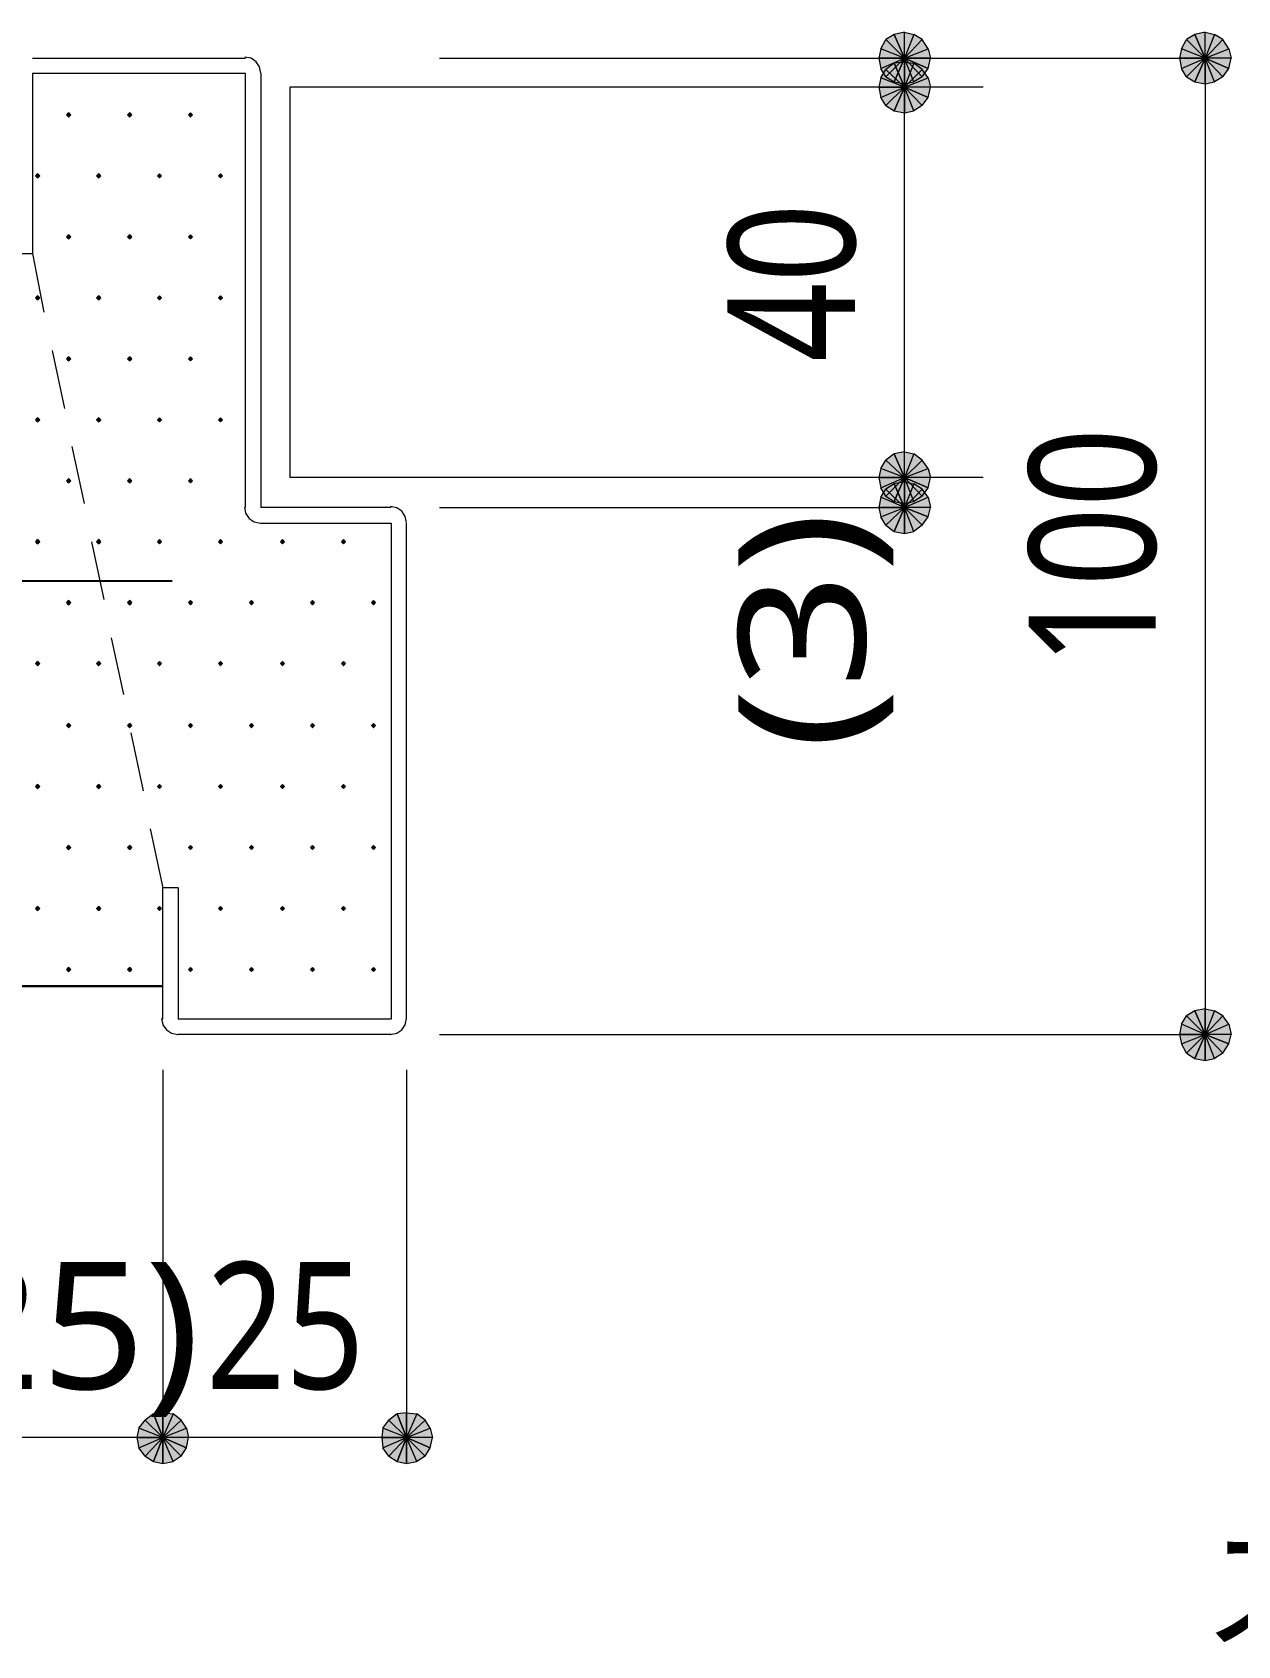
# Model space of a CAD drawing. Header units: millimetres. Extents: x 0 to 420, y 0 to 297.
# Drawn here: x 72.94 to 97.63, y 201.62 to 234.67 of the extents above; entities that cross this region are included whole.
import ezdxf
from ezdxf.enums import TextEntityAlignment as Align

# ---------------------------------------------------------------- set-up
doc = ezdxf.new("R2010")
doc.units = ezdxf.units.MM
doc.styles.add('kst32b', font='NotoSansJP-Variable.ttf')

msp = doc.modelspace()

# ---------------------------------------------------------------- hatches: boundary and pattern name
h = msp.add_hatch(color=7)
h.paths.add_polyline_path([(91.165, 234.527), (90.996, 234.632), (90.805, 234.146), (91.165, 234.527)])
h.paths.add_polyline_path([(90.996, 234.632), (90.805, 234.146), (90.805, 234.675), (90.996, 234.632)])
h.paths.add_polyline_path([(90.805, 234.146), (90.805, 234.675), (90.593, 234.632), (90.805, 234.146)])
h = msp.add_hatch(color=7)
h.paths.add_polyline_path([(97.324, 234.527), (97.155, 234.632), (96.965, 234.146), (97.324, 234.527)])
h.paths.add_polyline_path([(97.155, 234.632), (96.965, 234.146), (96.965, 234.675), (97.155, 234.632)])
h.paths.add_polyline_path([(96.965, 234.146), (96.965, 234.675), (96.753, 234.632), (96.965, 234.146)])
h = msp.add_hatch(color=7)
h.paths.add_polyline_path([(90.593, 234.632), (90.424, 234.527), (90.805, 234.146), (90.593, 234.632)])
h.paths.add_polyline_path([(90.424, 234.527), (90.805, 234.146), (90.318, 234.336), (90.424, 234.527)])
h.paths.add_polyline_path([(90.805, 234.146), (90.318, 234.336), (90.276, 234.146), (90.805, 234.146)])
h = msp.add_hatch(color=7)
h.paths.add_polyline_path([(91.292, 233.934), (91.334, 234.146), (90.805, 234.146), (91.292, 233.934)])
h.paths.add_polyline_path([(91.334, 234.146), (90.805, 234.146), (91.292, 234.336), (91.334, 234.146)])
h.paths.add_polyline_path([(90.805, 234.146), (91.292, 234.336), (91.165, 234.527), (90.805, 234.146)])
h = msp.add_hatch(color=7)
h.paths.add_polyline_path([(96.753, 234.632), (96.584, 234.527), (96.965, 234.146), (96.753, 234.632)])
h.paths.add_polyline_path([(96.584, 234.527), (96.965, 234.146), (96.478, 234.336), (96.584, 234.527)])
h.paths.add_polyline_path([(96.965, 234.146), (96.478, 234.336), (96.435, 234.146), (96.965, 234.146)])
h = msp.add_hatch(color=7)
h.paths.add_polyline_path([(97.451, 233.934), (97.494, 234.146), (96.965, 234.146), (97.451, 233.934)])
h.paths.add_polyline_path([(97.494, 234.146), (96.965, 234.146), (97.451, 234.336), (97.494, 234.146)])
h.paths.add_polyline_path([(96.965, 234.146), (97.451, 234.336), (97.324, 234.527), (96.965, 234.146)])
h = msp.add_hatch(color=7)
h.paths.add_polyline_path([(90.276, 234.146), (90.318, 233.934), (90.805, 234.146), (90.276, 234.146)])
h.paths.add_polyline_path([(90.318, 233.934), (90.805, 234.146), (90.424, 233.765), (90.318, 233.934)])
h.paths.add_polyline_path([(90.805, 234.146), (90.424, 233.765), (90.593, 233.659), (90.805, 234.146)])
h = msp.add_hatch(color=7)
h.paths.add_polyline_path([(90.593, 234.04), (90.424, 233.913), (90.805, 233.553), (90.593, 234.04)])
h.paths.add_polyline_path([(90.424, 233.913), (90.805, 233.553), (90.318, 233.743), (90.424, 233.913)])
h.paths.add_polyline_path([(90.805, 233.553), (90.318, 233.743), (90.276, 233.553), (90.805, 233.553)])
for points in [[(90.593, 233.659), (90.805, 233.616), (90.805, 234.146), (90.593, 233.659)], [(96.753, 233.659), (96.965, 233.616), (96.965, 234.146), (96.753, 233.659)], [(90.593, 233.066), (90.805, 233.024), (90.805, 233.553), (90.593, 233.066)], [(73.681, 233.024), (73.66, 233.003), (73.639, 232.981), (73.66, 232.96), (73.681, 232.939), (73.702, 232.96), (73.724, 232.981), (73.702, 233.003), (73.681, 233.024)], [(74.93, 233.024), (74.909, 233.003), (74.888, 232.981), (74.909, 232.96), (74.93, 232.939), (74.951, 232.96), (74.972, 232.981), (74.951, 233.003), (74.93, 233.024)], [(76.179, 233.024), (76.158, 233.003), (76.137, 232.981), (76.158, 232.96), (76.179, 232.939), (76.2, 232.96), (76.221, 232.981), (76.2, 233.003), (76.179, 233.024)], [(73.046, 231.775), (73.025, 231.754), (73.004, 231.733), (73.025, 231.712), (73.046, 231.69), (73.067, 231.712), (73.088, 231.733), (73.067, 231.754), (73.046, 231.775)], [(74.295, 231.775), (74.274, 231.754), (74.253, 231.733), (74.274, 231.712), (74.295, 231.69), (74.316, 231.712), (74.337, 231.733), (74.316, 231.754), (74.295, 231.775)], [(75.544, 231.775), (75.523, 231.754), (75.502, 231.733), (75.523, 231.712), (75.544, 231.69), (75.565, 231.712), (75.586, 231.733), (75.565, 231.754), (75.544, 231.775)], [(76.793, 231.775), (76.771, 231.754), (76.75, 231.733), (76.771, 231.712), (76.793, 231.69), (76.814, 231.712), (76.835, 231.733), (76.814, 231.754), (76.793, 231.775)], [(73.681, 230.526), (73.66, 230.505), (73.639, 230.484), (73.66, 230.463), (73.681, 230.441), (73.702, 230.463), (73.724, 230.484), (73.702, 230.505), (73.681, 230.526)], [(74.93, 230.526), (74.909, 230.505), (74.888, 230.484), (74.909, 230.463), (74.93, 230.441), (74.951, 230.463), (74.972, 230.484), (74.951, 230.505), (74.93, 230.526)], [(76.179, 230.526), (76.158, 230.505), (76.137, 230.484), (76.158, 230.463), (76.179, 230.441), (76.2, 230.463), (76.221, 230.484), (76.2, 230.505), (76.179, 230.526)], [(73.046, 229.277), (73.025, 229.256), (73.004, 229.235), (73.025, 229.214), (73.046, 229.193), (73.067, 229.214), (73.088, 229.235), (73.067, 229.256), (73.046, 229.277)], [(74.295, 229.277), (74.274, 229.256), (74.253, 229.235), (74.274, 229.214), (74.295, 229.193), (74.316, 229.214), (74.337, 229.235), (74.316, 229.256), (74.295, 229.277)], [(75.544, 229.277), (75.523, 229.256), (75.502, 229.235), (75.523, 229.214), (75.544, 229.193), (75.565, 229.214), (75.586, 229.235), (75.565, 229.256), (75.544, 229.277)], [(76.793, 229.277), (76.771, 229.256), (76.75, 229.235), (76.771, 229.214), (76.793, 229.193), (76.814, 229.214), (76.835, 229.235), (76.814, 229.256), (76.793, 229.277)], [(73.681, 228.029), (73.66, 228.007), (73.639, 227.986), (73.66, 227.965), (73.681, 227.944), (73.702, 227.965), (73.724, 227.986), (73.702, 228.007), (73.681, 228.029)], [(74.93, 228.029), (74.909, 228.007), (74.888, 227.986), (74.909, 227.965), (74.93, 227.944), (74.951, 227.965), (74.972, 227.986), (74.951, 228.007), (74.93, 228.029)], [(76.179, 228.029), (76.158, 228.007), (76.137, 227.986), (76.158, 227.965), (76.179, 227.944), (76.2, 227.965), (76.221, 227.986), (76.2, 228.007), (76.179, 228.029)], [(73.046, 226.78), (73.025, 226.758), (73.004, 226.737), (73.025, 226.716), (73.046, 226.695), (73.067, 226.716), (73.088, 226.737), (73.067, 226.758), (73.046, 226.78)], [(74.295, 226.78), (74.274, 226.758), (74.253, 226.737), (74.274, 226.716), (74.295, 226.695), (74.316, 226.716), (74.337, 226.737), (74.316, 226.758), (74.295, 226.78)], [(75.544, 226.78), (75.523, 226.758), (75.502, 226.737), (75.523, 226.716), (75.544, 226.695), (75.565, 226.716), (75.586, 226.737), (75.565, 226.758), (75.544, 226.78)], [(76.793, 226.78), (76.771, 226.758), (76.75, 226.737), (76.771, 226.716), (76.793, 226.695), (76.814, 226.716), (76.835, 226.737), (76.814, 226.758), (76.793, 226.78)], [(73.681, 225.531), (73.66, 225.51), (73.639, 225.488), (73.66, 225.467), (73.681, 225.446), (73.702, 225.467), (73.724, 225.488), (73.702, 225.51), (73.681, 225.531)], [(74.93, 225.531), (74.909, 225.51), (74.888, 225.488), (74.909, 225.467), (74.93, 225.446), (74.951, 225.467), (74.972, 225.488), (74.951, 225.51), (74.93, 225.531)], [(76.179, 225.531), (76.158, 225.51), (76.137, 225.488), (76.158, 225.467), (76.179, 225.446), (76.2, 225.467), (76.221, 225.488), (76.2, 225.51), (76.179, 225.531)], [(90.593, 225.065), (90.805, 225.023), (90.805, 225.552), (90.593, 225.065)], [(90.593, 224.451), (90.805, 224.409), (90.805, 224.938), (90.593, 224.451)], [(73.046, 224.282), (73.025, 224.261), (73.004, 224.24), (73.025, 224.218), (73.046, 224.197), (73.067, 224.218), (73.088, 224.24), (73.067, 224.261), (73.046, 224.282)], [(74.295, 224.282), (74.274, 224.261), (74.253, 224.24), (74.274, 224.218), (74.295, 224.197), (74.316, 224.218), (74.337, 224.24), (74.316, 224.261), (74.295, 224.282)], [(75.544, 224.282), (75.523, 224.261), (75.502, 224.24), (75.523, 224.218), (75.544, 224.197), (75.565, 224.218), (75.586, 224.24), (75.565, 224.261), (75.544, 224.282)], [(76.793, 224.282), (76.771, 224.261), (76.75, 224.24), (76.771, 224.218), (76.793, 224.197), (76.814, 224.218), (76.835, 224.24), (76.814, 224.261), (76.793, 224.282)], [(78.063, 224.282), (78.042, 224.261), (78.02, 224.24), (78.042, 224.218), (78.063, 224.197), (78.084, 224.218), (78.105, 224.24), (78.084, 224.261), (78.063, 224.282)], [(79.312, 224.282), (79.29, 224.261), (79.269, 224.24), (79.29, 224.218), (79.312, 224.197), (79.333, 224.218), (79.354, 224.24), (79.333, 224.261), (79.312, 224.282)], [(73.681, 223.033), (73.66, 223.012), (73.639, 222.991), (73.66, 222.97), (73.681, 222.948), (73.702, 222.97), (73.724, 222.991), (73.702, 223.012), (73.681, 223.033)], [(74.93, 223.033), (74.909, 223.012), (74.888, 222.991), (74.909, 222.97), (74.93, 222.948), (74.951, 222.97), (74.972, 222.991), (74.951, 223.012), (74.93, 223.033)], [(76.179, 223.033), (76.158, 223.012), (76.137, 222.991), (76.158, 222.97), (76.179, 222.948), (76.2, 222.97), (76.221, 222.991), (76.2, 223.012), (76.179, 223.033)], [(77.428, 223.033), (77.407, 223.012), (77.385, 222.991), (77.407, 222.97), (77.428, 222.948), (77.449, 222.97), (77.47, 222.991), (77.449, 223.012), (77.428, 223.033)], [(78.677, 223.033), (78.655, 223.012), (78.634, 222.991), (78.655, 222.97), (78.677, 222.948), (78.698, 222.97), (78.719, 222.991), (78.698, 223.012), (78.677, 223.033)], [(79.925, 223.033), (79.904, 223.012), (79.883, 222.991), (79.904, 222.97), (79.925, 222.948), (79.946, 222.97), (79.968, 222.991), (79.946, 223.012), (79.925, 223.033)], [(73.046, 221.784), (73.025, 221.763), (73.004, 221.742), (73.025, 221.721), (73.046, 221.7), (73.067, 221.721), (73.088, 221.742), (73.067, 221.763), (73.046, 221.784)], [(74.295, 221.784), (74.274, 221.763), (74.253, 221.742), (74.274, 221.721), (74.295, 221.7), (74.316, 221.721), (74.337, 221.742), (74.316, 221.763), (74.295, 221.784)], [(75.544, 221.784), (75.523, 221.763), (75.502, 221.742), (75.523, 221.721), (75.544, 221.7), (75.565, 221.721), (75.586, 221.742), (75.565, 221.763), (75.544, 221.784)], [(76.793, 221.784), (76.771, 221.763), (76.75, 221.742), (76.771, 221.721), (76.793, 221.7), (76.814, 221.721), (76.835, 221.742), (76.814, 221.763), (76.793, 221.784)], [(78.063, 221.784), (78.042, 221.763), (78.02, 221.742), (78.042, 221.721), (78.063, 221.7), (78.084, 221.721), (78.105, 221.742), (78.084, 221.763), (78.063, 221.784)], [(79.312, 221.784), (79.29, 221.763), (79.269, 221.742), (79.29, 221.721), (79.312, 221.7), (79.333, 221.721), (79.354, 221.742), (79.333, 221.763), (79.312, 221.784)], [(73.681, 220.514), (73.66, 220.493), (73.639, 220.472), (73.66, 220.451), (73.681, 220.43), (73.702, 220.451), (73.724, 220.472), (73.702, 220.493), (73.681, 220.514)], [(74.93, 220.514), (74.909, 220.493), (74.888, 220.472), (74.909, 220.451), (74.93, 220.43), (74.951, 220.451), (74.972, 220.472), (74.951, 220.493), (74.93, 220.514)], [(76.179, 220.514), (76.158, 220.493), (76.137, 220.472), (76.158, 220.451), (76.179, 220.43), (76.2, 220.451), (76.221, 220.472), (76.2, 220.493), (76.179, 220.514)], [(77.428, 220.514), (77.407, 220.493), (77.385, 220.472), (77.407, 220.451), (77.428, 220.43), (77.449, 220.451), (77.47, 220.472), (77.449, 220.493), (77.428, 220.514)], [(78.677, 220.514), (78.655, 220.493), (78.634, 220.472), (78.655, 220.451), (78.677, 220.43), (78.698, 220.451), (78.719, 220.472), (78.698, 220.493), (78.677, 220.514)], [(79.925, 220.514), (79.904, 220.493), (79.883, 220.472), (79.904, 220.451), (79.925, 220.43), (79.946, 220.451), (79.968, 220.472), (79.946, 220.493), (79.925, 220.514)], [(73.046, 219.265), (73.025, 219.244), (73.004, 219.223), (73.025, 219.202), (73.046, 219.181), (73.067, 219.202), (73.088, 219.223), (73.067, 219.244), (73.046, 219.265)], [(74.295, 219.265), (74.274, 219.244), (74.253, 219.223), (74.274, 219.202), (74.295, 219.181), (74.316, 219.202), (74.337, 219.223), (74.316, 219.244), (74.295, 219.265)], [(75.544, 219.265), (75.523, 219.244), (75.502, 219.223), (75.523, 219.202), (75.544, 219.181), (75.565, 219.202), (75.586, 219.223), (75.565, 219.244), (75.544, 219.265)], [(76.793, 219.265), (76.771, 219.244), (76.75, 219.223), (76.771, 219.202), (76.793, 219.181), (76.814, 219.202), (76.835, 219.223), (76.814, 219.244), (76.793, 219.265)], [(78.063, 219.265), (78.042, 219.244), (78.02, 219.223), (78.042, 219.202), (78.063, 219.181), (78.084, 219.202), (78.105, 219.223), (78.084, 219.244), (78.063, 219.265)], [(79.312, 219.265), (79.29, 219.244), (79.269, 219.223), (79.29, 219.202), (79.312, 219.181), (79.333, 219.202), (79.354, 219.223), (79.333, 219.244), (79.312, 219.265)], [(73.681, 218.017), (73.66, 217.996), (73.639, 217.974), (73.66, 217.953), (73.681, 217.932), (73.702, 217.953), (73.724, 217.974), (73.702, 217.996), (73.681, 218.017)], [(74.93, 218.017), (74.909, 217.996), (74.888, 217.974), (74.909, 217.953), (74.93, 217.932), (74.951, 217.953), (74.972, 217.974), (74.951, 217.996), (74.93, 218.017)], [(76.179, 218.017), (76.158, 217.996), (76.137, 217.974), (76.158, 217.953), (76.179, 217.932), (76.2, 217.953), (76.221, 217.974), (76.2, 217.996), (76.179, 218.017)], [(77.428, 218.017), (77.407, 217.996), (77.385, 217.974), (77.407, 217.953), (77.428, 217.932), (77.449, 217.953), (77.47, 217.974), (77.449, 217.996), (77.428, 218.017)], [(78.677, 218.017), (78.655, 217.996), (78.634, 217.974), (78.655, 217.953), (78.677, 217.932), (78.698, 217.953), (78.719, 217.974), (78.698, 217.996), (78.677, 218.017)], [(79.925, 218.017), (79.904, 217.996), (79.883, 217.974), (79.904, 217.953), (79.925, 217.932), (79.946, 217.953), (79.968, 217.974), (79.946, 217.996), (79.925, 218.017)], [(73.046, 216.768), (73.025, 216.747), (73.004, 216.725), (73.025, 216.704), (73.046, 216.683), (73.067, 216.704), (73.088, 216.725), (73.067, 216.747), (73.046, 216.768)], [(74.295, 216.768), (74.274, 216.747), (74.253, 216.725), (74.274, 216.704), (74.295, 216.683), (74.316, 216.704), (74.337, 216.725), (74.316, 216.747), (74.295, 216.768)], [(75.544, 216.768), (75.523, 216.747), (75.502, 216.725), (75.523, 216.704), (75.544, 216.683), (75.565, 216.704), (75.586, 216.725), (75.565, 216.747), (75.544, 216.768)], [(76.793, 216.768), (76.771, 216.747), (76.75, 216.725), (76.771, 216.704), (76.793, 216.683), (76.814, 216.704), (76.835, 216.725), (76.814, 216.747), (76.793, 216.768)], [(78.063, 216.768), (78.042, 216.747), (78.02, 216.725), (78.042, 216.704), (78.063, 216.683), (78.084, 216.704), (78.105, 216.725), (78.084, 216.747), (78.063, 216.768)], [(79.312, 216.768), (79.29, 216.747), (79.269, 216.725), (79.29, 216.704), (79.312, 216.683), (79.333, 216.704), (79.354, 216.725), (79.333, 216.747), (79.312, 216.768)], [(73.681, 215.519), (73.66, 215.498), (73.639, 215.477), (73.66, 215.455), (73.681, 215.434), (73.702, 215.455), (73.724, 215.477), (73.702, 215.498), (73.681, 215.519)], [(74.93, 215.519), (74.909, 215.498), (74.888, 215.477), (74.909, 215.455), (74.93, 215.434), (74.951, 215.455), (74.972, 215.477), (74.951, 215.498), (74.93, 215.519)], [(76.179, 215.519), (76.158, 215.498), (76.137, 215.477), (76.158, 215.455), (76.179, 215.434), (76.2, 215.455), (76.221, 215.477), (76.2, 215.498), (76.179, 215.519)], [(77.428, 215.519), (77.407, 215.498), (77.385, 215.477), (77.407, 215.455), (77.428, 215.434), (77.449, 215.455), (77.47, 215.477), (77.449, 215.498), (77.428, 215.519)], [(78.677, 215.519), (78.655, 215.498), (78.634, 215.477), (78.655, 215.455), (78.677, 215.434), (78.698, 215.455), (78.719, 215.477), (78.698, 215.498), (78.677, 215.519)], [(79.925, 215.519), (79.904, 215.498), (79.883, 215.477), (79.904, 215.455), (79.925, 215.434), (79.946, 215.455), (79.968, 215.477), (79.946, 215.498), (79.925, 215.519)], [(96.753, 213.656), (96.965, 213.614), (96.965, 214.143), (96.753, 213.656)], [(75.417, 205.401), (75.607, 205.359), (75.607, 205.888), (75.417, 205.401)], [(80.412, 205.401), (80.603, 205.359), (80.603, 205.888), (80.412, 205.401)]]:
    msp.add_hatch(color=7).paths.add_polyline_path(points)
h = msp.add_hatch(color=7)
h.paths.add_polyline_path([(91.165, 233.913), (90.996, 234.04), (90.805, 233.553), (91.165, 233.913)])
h.paths.add_polyline_path([(90.996, 234.04), (90.805, 233.553), (90.805, 234.061), (90.996, 234.04)])
h.paths.add_polyline_path([(90.805, 233.553), (90.805, 234.061), (90.593, 234.04), (90.805, 233.553)])
h = msp.add_hatch(color=7)
h.paths.add_polyline_path([(90.805, 233.616), (90.996, 233.659), (90.805, 234.146), (90.805, 233.616)])
h.paths.add_polyline_path([(90.996, 233.659), (90.805, 234.146), (91.165, 233.765), (90.996, 233.659)])
h.paths.add_polyline_path([(90.805, 234.146), (91.165, 233.765), (91.292, 233.934), (90.805, 234.146)])
h = msp.add_hatch(color=7)
h.paths.add_polyline_path([(96.435, 234.146), (96.478, 233.934), (96.965, 234.146), (96.435, 234.146)])
h.paths.add_polyline_path([(96.478, 233.934), (96.965, 234.146), (96.584, 233.765), (96.478, 233.934)])
h.paths.add_polyline_path([(96.965, 234.146), (96.584, 233.765), (96.753, 233.659), (96.965, 234.146)])
h = msp.add_hatch(color=7)
h.paths.add_polyline_path([(96.965, 233.616), (97.155, 233.659), (96.965, 234.146), (96.965, 233.616)])
h.paths.add_polyline_path([(97.155, 233.659), (96.965, 234.146), (97.324, 233.765), (97.155, 233.659)])
h.paths.add_polyline_path([(96.965, 234.146), (97.324, 233.765), (97.451, 233.934), (96.965, 234.146)])
h = msp.add_hatch(color=7)
h.paths.add_polyline_path([(91.292, 233.341), (91.334, 233.553), (90.805, 233.553), (91.292, 233.341)])
h.paths.add_polyline_path([(91.334, 233.553), (90.805, 233.553), (91.292, 233.743), (91.334, 233.553)])
h.paths.add_polyline_path([(90.805, 233.553), (91.292, 233.743), (91.165, 233.913), (90.805, 233.553)])
h = msp.add_hatch(color=7)
h.paths.add_polyline_path([(90.276, 233.553), (90.318, 233.341), (90.805, 233.553), (90.276, 233.553)])
h.paths.add_polyline_path([(90.318, 233.341), (90.805, 233.553), (90.424, 233.172), (90.318, 233.341)])
h.paths.add_polyline_path([(90.805, 233.553), (90.424, 233.172), (90.593, 233.066), (90.805, 233.553)])
h = msp.add_hatch(color=7)
h.paths.add_polyline_path([(90.805, 233.024), (90.996, 233.066), (90.805, 233.553), (90.805, 233.024)])
h.paths.add_polyline_path([(90.996, 233.066), (90.805, 233.553), (91.165, 233.172), (90.996, 233.066)])
h.paths.add_polyline_path([(90.805, 233.553), (91.165, 233.172), (91.292, 233.341), (90.805, 233.553)])
h = msp.add_hatch(color=7)
h.paths.add_polyline_path([(91.165, 225.912), (90.996, 226.039), (90.805, 225.552), (91.165, 225.912)])
h.paths.add_polyline_path([(90.996, 226.039), (90.805, 225.552), (90.805, 226.081), (90.996, 226.039)])
h.paths.add_polyline_path([(90.805, 225.552), (90.805, 226.081), (90.593, 226.039), (90.805, 225.552)])
h = msp.add_hatch(color=7)
h.paths.add_polyline_path([(90.593, 226.039), (90.424, 225.912), (90.805, 225.552), (90.593, 226.039)])
h.paths.add_polyline_path([(90.424, 225.912), (90.805, 225.552), (90.318, 225.742), (90.424, 225.912)])
h.paths.add_polyline_path([(90.805, 225.552), (90.318, 225.742), (90.276, 225.552), (90.805, 225.552)])
h = msp.add_hatch(color=7)
h.paths.add_polyline_path([(91.292, 225.34), (91.334, 225.552), (90.805, 225.552), (91.292, 225.34)])
h.paths.add_polyline_path([(91.334, 225.552), (90.805, 225.552), (91.292, 225.742), (91.334, 225.552)])
h.paths.add_polyline_path([(90.805, 225.552), (91.292, 225.742), (91.165, 225.912), (90.805, 225.552)])
h = msp.add_hatch(color=7)
h.paths.add_polyline_path([(90.276, 225.552), (90.318, 225.34), (90.805, 225.552), (90.276, 225.552)])
h.paths.add_polyline_path([(90.318, 225.34), (90.805, 225.552), (90.424, 225.171), (90.318, 225.34)])
h.paths.add_polyline_path([(90.805, 225.552), (90.424, 225.171), (90.593, 225.065), (90.805, 225.552)])
h = msp.add_hatch(color=7)
h.paths.add_polyline_path([(90.593, 225.425), (90.424, 225.319), (90.805, 224.938), (90.593, 225.425)])
h.paths.add_polyline_path([(90.424, 225.319), (90.805, 224.938), (90.318, 225.15), (90.424, 225.319)])
h.paths.add_polyline_path([(90.805, 224.938), (90.318, 225.15), (90.276, 224.938), (90.805, 224.938)])
h = msp.add_hatch(color=7)
h.paths.add_polyline_path([(91.165, 225.319), (90.996, 225.425), (90.805, 224.938), (91.165, 225.319)])
h.paths.add_polyline_path([(90.996, 225.425), (90.805, 224.938), (90.805, 225.467), (90.996, 225.425)])
h.paths.add_polyline_path([(90.805, 224.938), (90.805, 225.467), (90.593, 225.425), (90.805, 224.938)])
h = msp.add_hatch(color=7)
h.paths.add_polyline_path([(90.805, 225.023), (90.996, 225.065), (90.805, 225.552), (90.805, 225.023)])
h.paths.add_polyline_path([(90.996, 225.065), (90.805, 225.552), (91.165, 225.171), (90.996, 225.065)])
h.paths.add_polyline_path([(90.805, 225.552), (91.165, 225.171), (91.292, 225.34), (90.805, 225.552)])
h = msp.add_hatch(color=7)
h.paths.add_polyline_path([(91.292, 224.748), (91.334, 224.938), (90.805, 224.938), (91.292, 224.748)])
h.paths.add_polyline_path([(91.334, 224.938), (90.805, 224.938), (91.292, 225.15), (91.334, 224.938)])
h.paths.add_polyline_path([(90.805, 224.938), (91.292, 225.15), (91.165, 225.319), (90.805, 224.938)])
h = msp.add_hatch(color=7)
h.paths.add_polyline_path([(90.276, 224.938), (90.318, 224.748), (90.805, 224.938), (90.276, 224.938)])
h.paths.add_polyline_path([(90.318, 224.748), (90.805, 224.938), (90.424, 224.578), (90.318, 224.748)])
h.paths.add_polyline_path([(90.805, 224.938), (90.424, 224.578), (90.593, 224.451), (90.805, 224.938)])
h = msp.add_hatch(color=7)
h.paths.add_polyline_path([(90.805, 224.409), (90.996, 224.451), (90.805, 224.938), (90.805, 224.409)])
h.paths.add_polyline_path([(90.996, 224.451), (90.805, 224.938), (91.165, 224.578), (90.996, 224.451)])
h.paths.add_polyline_path([(90.805, 224.938), (91.165, 224.578), (91.292, 224.748), (90.805, 224.938)])
h = msp.add_hatch(color=7)
h.paths.add_polyline_path([(96.753, 214.63), (96.584, 214.524), (96.965, 214.143), (96.753, 214.63)])
h.paths.add_polyline_path([(96.584, 214.524), (96.965, 214.143), (96.478, 214.355), (96.584, 214.524)])
h.paths.add_polyline_path([(96.965, 214.143), (96.478, 214.355), (96.435, 214.143), (96.965, 214.143)])
h = msp.add_hatch(color=7)
h.paths.add_polyline_path([(97.324, 214.524), (97.155, 214.63), (96.965, 214.143), (97.324, 214.524)])
h.paths.add_polyline_path([(97.155, 214.63), (96.965, 214.143), (96.965, 214.672), (97.155, 214.63)])
h.paths.add_polyline_path([(96.965, 214.143), (96.965, 214.672), (96.753, 214.63), (96.965, 214.143)])
h = msp.add_hatch(color=7)
h.paths.add_polyline_path([(97.451, 213.953), (97.494, 214.143), (96.965, 214.143), (97.451, 213.953)])
h.paths.add_polyline_path([(97.494, 214.143), (96.965, 214.143), (97.451, 214.355), (97.494, 214.143)])
h.paths.add_polyline_path([(96.965, 214.143), (97.451, 214.355), (97.324, 214.524), (96.965, 214.143)])
h = msp.add_hatch(color=7)
h.paths.add_polyline_path([(96.435, 214.143), (96.478, 213.953), (96.965, 214.143), (96.435, 214.143)])
h.paths.add_polyline_path([(96.478, 213.953), (96.965, 214.143), (96.584, 213.762), (96.478, 213.953)])
h.paths.add_polyline_path([(96.965, 214.143), (96.584, 213.762), (96.753, 213.656), (96.965, 214.143)])
h = msp.add_hatch(color=7)
h.paths.add_polyline_path([(96.965, 213.614), (97.155, 213.656), (96.965, 214.143), (96.965, 213.614)])
h.paths.add_polyline_path([(97.155, 213.656), (96.965, 214.143), (97.324, 213.762), (97.155, 213.656)])
h.paths.add_polyline_path([(96.965, 214.143), (97.324, 213.762), (97.451, 213.953), (96.965, 214.143)])
h = msp.add_hatch(color=7)
h.paths.add_polyline_path([(75.417, 206.375), (75.248, 206.248), (75.607, 205.888), (75.417, 206.375)])
h.paths.add_polyline_path([(75.248, 206.248), (75.607, 205.888), (75.121, 206.079), (75.248, 206.248)])
h.paths.add_polyline_path([(75.607, 205.888), (75.121, 206.079), (75.078, 205.888), (75.607, 205.888)])
h = msp.add_hatch(color=7)
h.paths.add_polyline_path([(75.988, 206.248), (75.819, 206.375), (75.607, 205.888), (75.988, 206.248)])
h.paths.add_polyline_path([(75.819, 206.375), (75.607, 205.888), (75.607, 206.396), (75.819, 206.375)])
h.paths.add_polyline_path([(75.607, 205.888), (75.607, 206.396), (75.417, 206.375), (75.607, 205.888)])
h = msp.add_hatch(color=7)
h.paths.add_polyline_path([(76.094, 205.676), (76.137, 205.888), (75.607, 205.888), (76.094, 205.676)])
h.paths.add_polyline_path([(76.137, 205.888), (75.607, 205.888), (76.094, 206.079), (76.137, 205.888)])
h.paths.add_polyline_path([(75.607, 205.888), (76.094, 206.079), (75.988, 206.248), (75.607, 205.888)])
h = msp.add_hatch(color=7)
h.paths.add_polyline_path([(80.412, 206.375), (80.243, 206.248), (80.603, 205.888), (80.412, 206.375)])
h.paths.add_polyline_path([(80.243, 206.248), (80.603, 205.888), (80.116, 206.079), (80.243, 206.248)])
h.paths.add_polyline_path([(80.603, 205.888), (80.116, 206.079), (80.095, 205.888), (80.603, 205.888)])
h = msp.add_hatch(color=7)
h.paths.add_polyline_path([(80.984, 206.248), (80.814, 206.375), (80.603, 205.888), (80.984, 206.248)])
h.paths.add_polyline_path([(80.814, 206.375), (80.603, 205.888), (80.603, 206.396), (80.814, 206.375)])
h.paths.add_polyline_path([(80.603, 205.888), (80.603, 206.396), (80.412, 206.375), (80.603, 205.888)])
h = msp.add_hatch(color=7)
h.paths.add_polyline_path([(81.09, 205.676), (81.132, 205.888), (80.603, 205.888), (81.09, 205.676)])
h.paths.add_polyline_path([(81.132, 205.888), (80.603, 205.888), (81.09, 206.079), (81.132, 205.888)])
h.paths.add_polyline_path([(80.603, 205.888), (81.09, 206.079), (80.984, 206.248), (80.603, 205.888)])
h = msp.add_hatch(color=7)
h.paths.add_polyline_path([(75.078, 205.888), (75.121, 205.676), (75.607, 205.888), (75.078, 205.888)])
h.paths.add_polyline_path([(75.121, 205.676), (75.607, 205.888), (75.248, 205.507), (75.121, 205.676)])
h.paths.add_polyline_path([(75.607, 205.888), (75.248, 205.507), (75.417, 205.401), (75.607, 205.888)])
h = msp.add_hatch(color=7)
h.paths.add_polyline_path([(75.607, 205.359), (75.819, 205.401), (75.607, 205.888), (75.607, 205.359)])
h.paths.add_polyline_path([(75.819, 205.401), (75.607, 205.888), (75.988, 205.507), (75.819, 205.401)])
h.paths.add_polyline_path([(75.607, 205.888), (75.988, 205.507), (76.094, 205.676), (75.607, 205.888)])
h = msp.add_hatch(color=7)
h.paths.add_polyline_path([(80.095, 205.888), (80.116, 205.676), (80.603, 205.888), (80.095, 205.888)])
h.paths.add_polyline_path([(80.116, 205.676), (80.603, 205.888), (80.243, 205.507), (80.116, 205.676)])
h.paths.add_polyline_path([(80.603, 205.888), (80.243, 205.507), (80.412, 205.401), (80.603, 205.888)])
h = msp.add_hatch(color=7)
h.paths.add_polyline_path([(80.603, 205.359), (80.814, 205.401), (80.603, 205.888), (80.603, 205.359)])
h.paths.add_polyline_path([(80.814, 205.401), (80.603, 205.888), (80.984, 205.507), (80.814, 205.401)])
h.paths.add_polyline_path([(80.603, 205.888), (80.984, 205.507), (81.09, 205.676), (80.603, 205.888)])

# ---------------------------------------------------------------- linework, layer by layer
at = {"lineweight": 0}
for points in [[(90.805, 234.146), (90.805, 234.675), (90.593, 234.632)], [(90.996, 234.632), (90.805, 234.146), (90.805, 234.675)], [(96.965, 234.146), (96.965, 234.675), (96.753, 234.632)], [(97.155, 234.632), (96.965, 234.146), (96.965, 234.675)], [(90.805, 234.146), (90.318, 234.336), (90.276, 234.146)], [(90.424, 234.527), (90.805, 234.146), (90.318, 234.336)], [(90.593, 234.632), (90.424, 234.527), (90.805, 234.146)], [(91.165, 234.527), (90.996, 234.632), (90.805, 234.146)], [(90.805, 234.146), (91.292, 234.336), (91.165, 234.527)], [(91.334, 234.146), (90.805, 234.146), (91.292, 234.336)], [(96.965, 234.146), (96.478, 234.336), (96.435, 234.146)], [(96.584, 234.527), (96.965, 234.146), (96.478, 234.336)], [(96.753, 234.632), (96.584, 234.527), (96.965, 234.146)], [(97.324, 234.527), (97.155, 234.632), (96.965, 234.146)], [(96.965, 234.146), (97.451, 234.336), (97.324, 234.527)], [(97.494, 234.146), (96.965, 234.146), (97.451, 234.336)], [(90.276, 234.146), (90.318, 233.934), (90.805, 234.146)], [(90.318, 233.934), (90.805, 234.146), (90.424, 233.765)], [(90.805, 234.146), (90.424, 233.765), (90.593, 233.659)], [(90.593, 234.04), (90.424, 233.913), (90.805, 233.553)], [(90.593, 233.659), (90.805, 233.616), (90.805, 234.146)], [(90.805, 233.553), (90.805, 234.061), (90.593, 234.04)], [(90.805, 233.616), (90.996, 233.659), (90.805, 234.146)], [(90.996, 233.659), (90.805, 234.146), (91.165, 233.765)], [(90.805, 234.146), (91.165, 233.765), (91.292, 233.934)], [(91.292, 233.934), (91.334, 234.146), (90.805, 234.146)], [(90.996, 234.04), (90.805, 233.553), (90.805, 234.061)], [(91.165, 233.913), (90.996, 234.04), (90.805, 233.553)], [(96.435, 234.146), (96.478, 233.934), (96.965, 234.146)], [(96.478, 233.934), (96.965, 234.146), (96.584, 233.765)], [(96.965, 234.146), (96.584, 233.765), (96.753, 233.659)], [(96.753, 233.659), (96.965, 233.616), (96.965, 234.146)], [(96.965, 233.616), (97.155, 233.659), (96.965, 234.146)], [(97.155, 233.659), (96.965, 234.146), (97.324, 233.765)], [(96.965, 234.146), (97.324, 233.765), (97.451, 233.934)], [(97.451, 233.934), (97.494, 234.146), (96.965, 234.146)], [(90.805, 233.553), (90.318, 233.743), (90.276, 233.553)], [(90.424, 233.913), (90.805, 233.553), (90.318, 233.743)], [(90.805, 233.553), (91.292, 233.743), (91.165, 233.913)], [(91.334, 233.553), (90.805, 233.553), (91.292, 233.743)], [(90.276, 233.553), (90.318, 233.341), (90.805, 233.553)], [(90.318, 233.341), (90.805, 233.553), (90.424, 233.172)], [(90.805, 233.553), (90.424, 233.172), (90.593, 233.066)], [(90.593, 233.066), (90.805, 233.024), (90.805, 233.553)], [(90.805, 233.024), (90.996, 233.066), (90.805, 233.553)], [(90.996, 233.066), (90.805, 233.553), (91.165, 233.172)], [(90.805, 233.553), (91.165, 233.172), (91.292, 233.341)], [(91.292, 233.341), (91.334, 233.553), (90.805, 233.553)], [(73.681, 233.024), (73.66, 233.003), (73.639, 232.981), (73.66, 232.96), (73.681, 232.939), (73.702, 232.96), (73.724, 232.981), (73.702, 233.003)], [(74.93, 233.024), (74.909, 233.003), (74.888, 232.981), (74.909, 232.96), (74.93, 232.939), (74.951, 232.96), (74.972, 232.981), (74.951, 233.003)], [(76.179, 233.024), (76.158, 233.003), (76.137, 232.981), (76.158, 232.96), (76.179, 232.939), (76.2, 232.96), (76.221, 232.981), (76.2, 233.003)], [(73.046, 231.775), (73.025, 231.754), (73.004, 231.733), (73.025, 231.712), (73.046, 231.69), (73.067, 231.712), (73.088, 231.733), (73.067, 231.754)], [(74.295, 231.775), (74.274, 231.754), (74.253, 231.733), (74.274, 231.712), (74.295, 231.69), (74.316, 231.712), (74.337, 231.733), (74.316, 231.754)], [(75.544, 231.775), (75.523, 231.754), (75.502, 231.733), (75.523, 231.712), (75.544, 231.69), (75.565, 231.712), (75.586, 231.733), (75.565, 231.754)], [(76.793, 231.775), (76.771, 231.754), (76.75, 231.733), (76.771, 231.712), (76.793, 231.69), (76.814, 231.712), (76.835, 231.733), (76.814, 231.754)], [(73.681, 230.526), (73.66, 230.505), (73.639, 230.484), (73.66, 230.463), (73.681, 230.441), (73.702, 230.463), (73.724, 230.484), (73.702, 230.505)], [(74.93, 230.526), (74.909, 230.505), (74.888, 230.484), (74.909, 230.463), (74.93, 230.441), (74.951, 230.463), (74.972, 230.484), (74.951, 230.505)], [(76.179, 230.526), (76.158, 230.505), (76.137, 230.484), (76.158, 230.463), (76.179, 230.441), (76.2, 230.463), (76.221, 230.484), (76.2, 230.505)], [(73.046, 229.277), (73.025, 229.256), (73.004, 229.235), (73.025, 229.214), (73.046, 229.193), (73.067, 229.214), (73.088, 229.235), (73.067, 229.256)], [(74.295, 229.277), (74.274, 229.256), (74.253, 229.235), (74.274, 229.214), (74.295, 229.193), (74.316, 229.214), (74.337, 229.235), (74.316, 229.256)], [(75.544, 229.277), (75.523, 229.256), (75.502, 229.235), (75.523, 229.214), (75.544, 229.193), (75.565, 229.214), (75.586, 229.235), (75.565, 229.256)], [(76.793, 229.277), (76.771, 229.256), (76.75, 229.235), (76.771, 229.214), (76.793, 229.193), (76.814, 229.214), (76.835, 229.235), (76.814, 229.256)], [(73.681, 228.029), (73.66, 228.007), (73.639, 227.986), (73.66, 227.965), (73.681, 227.944), (73.702, 227.965), (73.724, 227.986), (73.702, 228.007)], [(74.93, 228.029), (74.909, 228.007), (74.888, 227.986), (74.909, 227.965), (74.93, 227.944), (74.951, 227.965), (74.972, 227.986), (74.951, 228.007)], [(76.179, 228.029), (76.158, 228.007), (76.137, 227.986), (76.158, 227.965), (76.179, 227.944), (76.2, 227.965), (76.221, 227.986), (76.2, 228.007)], [(73.046, 226.78), (73.025, 226.758), (73.004, 226.737), (73.025, 226.716), (73.046, 226.695), (73.067, 226.716), (73.088, 226.737), (73.067, 226.758)], [(74.295, 226.78), (74.274, 226.758), (74.253, 226.737), (74.274, 226.716), (74.295, 226.695), (74.316, 226.716), (74.337, 226.737), (74.316, 226.758)], [(75.544, 226.78), (75.523, 226.758), (75.502, 226.737), (75.523, 226.716), (75.544, 226.695), (75.565, 226.716), (75.586, 226.737), (75.565, 226.758)], [(76.793, 226.78), (76.771, 226.758), (76.75, 226.737), (76.771, 226.716), (76.793, 226.695), (76.814, 226.716), (76.835, 226.737), (76.814, 226.758)], [(90.805, 225.552), (90.805, 226.081), (90.593, 226.039)], [(90.996, 226.039), (90.805, 225.552), (90.805, 226.081)], [(90.805, 225.552), (90.318, 225.742), (90.276, 225.552)], [(90.424, 225.912), (90.805, 225.552), (90.318, 225.742)], [(90.593, 226.039), (90.424, 225.912), (90.805, 225.552)], [(91.165, 225.912), (90.996, 226.039), (90.805, 225.552)], [(90.805, 225.552), (91.292, 225.742), (91.165, 225.912)], [(91.334, 225.552), (90.805, 225.552), (91.292, 225.742)], [(73.681, 225.531), (73.66, 225.51), (73.639, 225.488), (73.66, 225.467), (73.681, 225.446), (73.702, 225.467), (73.724, 225.488), (73.702, 225.51)], [(74.93, 225.531), (74.909, 225.51), (74.888, 225.488), (74.909, 225.467), (74.93, 225.446), (74.951, 225.467), (74.972, 225.488), (74.951, 225.51)], [(76.179, 225.531), (76.158, 225.51), (76.137, 225.488), (76.158, 225.467), (76.179, 225.446), (76.2, 225.467), (76.221, 225.488), (76.2, 225.51)], [(90.276, 225.552), (90.318, 225.34), (90.805, 225.552)], [(90.318, 225.34), (90.805, 225.552), (90.424, 225.171)], [(90.805, 225.552), (90.424, 225.171), (90.593, 225.065)], [(90.593, 225.425), (90.424, 225.319), (90.805, 224.938)], [(90.593, 225.065), (90.805, 225.023), (90.805, 225.552)], [(90.805, 224.938), (90.805, 225.467), (90.593, 225.425)], [(90.805, 225.023), (90.996, 225.065), (90.805, 225.552)], [(90.996, 225.065), (90.805, 225.552), (91.165, 225.171)], [(90.805, 225.552), (91.165, 225.171), (91.292, 225.34)], [(91.292, 225.34), (91.334, 225.552), (90.805, 225.552)], [(90.996, 225.425), (90.805, 224.938), (90.805, 225.467)], [(91.165, 225.319), (90.996, 225.425), (90.805, 224.938)], [(90.805, 224.938), (90.318, 225.15), (90.276, 224.938)], [(90.424, 225.319), (90.805, 224.938), (90.318, 225.15)], [(90.805, 224.938), (91.292, 225.15), (91.165, 225.319)], [(91.334, 224.938), (90.805, 224.938), (91.292, 225.15)], [(90.276, 224.938), (90.318, 224.748), (90.805, 224.938)], [(90.318, 224.748), (90.805, 224.938), (90.424, 224.578)], [(90.805, 224.938), (90.424, 224.578), (90.593, 224.451)], [(90.593, 224.451), (90.805, 224.409), (90.805, 224.938)], [(90.805, 224.409), (90.996, 224.451), (90.805, 224.938)], [(90.996, 224.451), (90.805, 224.938), (91.165, 224.578)], [(90.805, 224.938), (91.165, 224.578), (91.292, 224.748)], [(91.292, 224.748), (91.334, 224.938), (90.805, 224.938)], [(73.046, 224.282), (73.025, 224.261), (73.004, 224.24), (73.025, 224.218), (73.046, 224.197), (73.067, 224.218), (73.088, 224.24), (73.067, 224.261)], [(74.295, 224.282), (74.274, 224.261), (74.253, 224.24), (74.274, 224.218), (74.295, 224.197), (74.316, 224.218), (74.337, 224.24), (74.316, 224.261)], [(75.544, 224.282), (75.523, 224.261), (75.502, 224.24), (75.523, 224.218), (75.544, 224.197), (75.565, 224.218), (75.586, 224.24), (75.565, 224.261)], [(76.793, 224.282), (76.771, 224.261), (76.75, 224.24), (76.771, 224.218), (76.793, 224.197), (76.814, 224.218), (76.835, 224.24), (76.814, 224.261)], [(78.063, 224.282), (78.042, 224.261), (78.02, 224.24), (78.042, 224.218), (78.063, 224.197), (78.084, 224.218), (78.105, 224.24), (78.084, 224.261)], [(79.312, 224.282), (79.29, 224.261), (79.269, 224.24), (79.29, 224.218), (79.312, 224.197), (79.333, 224.218), (79.354, 224.24), (79.333, 224.261)], [(73.681, 223.033), (73.66, 223.012), (73.639, 222.991), (73.66, 222.97), (73.681, 222.948), (73.702, 222.97), (73.724, 222.991), (73.702, 223.012)], [(74.93, 223.033), (74.909, 223.012), (74.888, 222.991), (74.909, 222.97), (74.93, 222.948), (74.951, 222.97), (74.972, 222.991), (74.951, 223.012)], [(76.179, 223.033), (76.158, 223.012), (76.137, 222.991), (76.158, 222.97), (76.179, 222.948), (76.2, 222.97), (76.221, 222.991), (76.2, 223.012)], [(77.428, 223.033), (77.407, 223.012), (77.385, 222.991), (77.407, 222.97), (77.428, 222.948), (77.449, 222.97), (77.47, 222.991), (77.449, 223.012)], [(78.677, 223.033), (78.655, 223.012), (78.634, 222.991), (78.655, 222.97), (78.677, 222.948), (78.698, 222.97), (78.719, 222.991), (78.698, 223.012)], [(79.925, 223.033), (79.904, 223.012), (79.883, 222.991), (79.904, 222.97), (79.925, 222.948), (79.946, 222.97), (79.968, 222.991), (79.946, 223.012)], [(73.046, 221.784), (73.025, 221.763), (73.004, 221.742), (73.025, 221.721), (73.046, 221.7), (73.067, 221.721), (73.088, 221.742), (73.067, 221.763)], [(74.295, 221.784), (74.274, 221.763), (74.253, 221.742), (74.274, 221.721), (74.295, 221.7), (74.316, 221.721), (74.337, 221.742), (74.316, 221.763)], [(75.544, 221.784), (75.523, 221.763), (75.502, 221.742), (75.523, 221.721), (75.544, 221.7), (75.565, 221.721), (75.586, 221.742), (75.565, 221.763)], [(76.793, 221.784), (76.771, 221.763), (76.75, 221.742), (76.771, 221.721), (76.793, 221.7), (76.814, 221.721), (76.835, 221.742), (76.814, 221.763)], [(78.063, 221.784), (78.042, 221.763), (78.02, 221.742), (78.042, 221.721), (78.063, 221.7), (78.084, 221.721), (78.105, 221.742), (78.084, 221.763)], [(79.312, 221.784), (79.29, 221.763), (79.269, 221.742), (79.29, 221.721), (79.312, 221.7), (79.333, 221.721), (79.354, 221.742), (79.333, 221.763)], [(73.681, 220.514), (73.66, 220.493), (73.639, 220.472), (73.66, 220.451), (73.681, 220.43), (73.702, 220.451), (73.724, 220.472), (73.702, 220.493)], [(74.93, 220.514), (74.909, 220.493), (74.888, 220.472), (74.909, 220.451), (74.93, 220.43), (74.951, 220.451), (74.972, 220.472), (74.951, 220.493)], [(76.179, 220.514), (76.158, 220.493), (76.137, 220.472), (76.158, 220.451), (76.179, 220.43), (76.2, 220.451), (76.221, 220.472), (76.2, 220.493)], [(77.428, 220.514), (77.407, 220.493), (77.385, 220.472), (77.407, 220.451), (77.428, 220.43), (77.449, 220.451), (77.47, 220.472), (77.449, 220.493)], [(78.677, 220.514), (78.655, 220.493), (78.634, 220.472), (78.655, 220.451), (78.677, 220.43), (78.698, 220.451), (78.719, 220.472), (78.698, 220.493)], [(79.925, 220.514), (79.904, 220.493), (79.883, 220.472), (79.904, 220.451), (79.925, 220.43), (79.946, 220.451), (79.968, 220.472), (79.946, 220.493)], [(73.046, 219.265), (73.025, 219.244), (73.004, 219.223), (73.025, 219.202), (73.046, 219.181), (73.067, 219.202), (73.088, 219.223), (73.067, 219.244)], [(74.295, 219.265), (74.274, 219.244), (74.253, 219.223), (74.274, 219.202), (74.295, 219.181), (74.316, 219.202), (74.337, 219.223), (74.316, 219.244)], [(75.544, 219.265), (75.523, 219.244), (75.502, 219.223), (75.523, 219.202), (75.544, 219.181), (75.565, 219.202), (75.586, 219.223), (75.565, 219.244)], [(76.793, 219.265), (76.771, 219.244), (76.75, 219.223), (76.771, 219.202), (76.793, 219.181), (76.814, 219.202), (76.835, 219.223), (76.814, 219.244)], [(78.063, 219.265), (78.042, 219.244), (78.02, 219.223), (78.042, 219.202), (78.063, 219.181), (78.084, 219.202), (78.105, 219.223), (78.084, 219.244)], [(79.312, 219.265), (79.29, 219.244), (79.269, 219.223), (79.29, 219.202), (79.312, 219.181), (79.333, 219.202), (79.354, 219.223), (79.333, 219.244)], [(73.681, 218.017), (73.66, 217.996), (73.639, 217.974), (73.66, 217.953), (73.681, 217.932), (73.702, 217.953), (73.724, 217.974), (73.702, 217.996)], [(74.93, 218.017), (74.909, 217.996), (74.888, 217.974), (74.909, 217.953), (74.93, 217.932), (74.951, 217.953), (74.972, 217.974), (74.951, 217.996)], [(76.179, 218.017), (76.158, 217.996), (76.137, 217.974), (76.158, 217.953), (76.179, 217.932), (76.2, 217.953), (76.221, 217.974), (76.2, 217.996)], [(77.428, 218.017), (77.407, 217.996), (77.385, 217.974), (77.407, 217.953), (77.428, 217.932), (77.449, 217.953), (77.47, 217.974), (77.449, 217.996)], [(78.677, 218.017), (78.655, 217.996), (78.634, 217.974), (78.655, 217.953), (78.677, 217.932), (78.698, 217.953), (78.719, 217.974), (78.698, 217.996)], [(79.925, 218.017), (79.904, 217.996), (79.883, 217.974), (79.904, 217.953), (79.925, 217.932), (79.946, 217.953), (79.968, 217.974), (79.946, 217.996)], [(73.046, 216.768), (73.025, 216.747), (73.004, 216.725), (73.025, 216.704), (73.046, 216.683), (73.067, 216.704), (73.088, 216.725), (73.067, 216.747)], [(74.295, 216.768), (74.274, 216.747), (74.253, 216.725), (74.274, 216.704), (74.295, 216.683), (74.316, 216.704), (74.337, 216.725), (74.316, 216.747)], [(75.544, 216.768), (75.523, 216.747), (75.502, 216.725), (75.523, 216.704), (75.544, 216.683), (75.565, 216.704), (75.586, 216.725), (75.565, 216.747)], [(76.793, 216.768), (76.771, 216.747), (76.75, 216.725), (76.771, 216.704), (76.793, 216.683), (76.814, 216.704), (76.835, 216.725), (76.814, 216.747)], [(78.063, 216.768), (78.042, 216.747), (78.02, 216.725), (78.042, 216.704), (78.063, 216.683), (78.084, 216.704), (78.105, 216.725), (78.084, 216.747)], [(79.312, 216.768), (79.29, 216.747), (79.269, 216.725), (79.29, 216.704), (79.312, 216.683), (79.333, 216.704), (79.354, 216.725), (79.333, 216.747)], [(73.681, 215.519), (73.66, 215.498), (73.639, 215.477), (73.66, 215.455), (73.681, 215.434), (73.702, 215.455), (73.724, 215.477), (73.702, 215.498)], [(74.93, 215.519), (74.909, 215.498), (74.888, 215.477), (74.909, 215.455), (74.93, 215.434), (74.951, 215.455), (74.972, 215.477), (74.951, 215.498)], [(76.179, 215.519), (76.158, 215.498), (76.137, 215.477), (76.158, 215.455), (76.179, 215.434), (76.2, 215.455), (76.221, 215.477), (76.2, 215.498)], [(77.428, 215.519), (77.407, 215.498), (77.385, 215.477), (77.407, 215.455), (77.428, 215.434), (77.449, 215.455), (77.47, 215.477), (77.449, 215.498)], [(78.677, 215.519), (78.655, 215.498), (78.634, 215.477), (78.655, 215.455), (78.677, 215.434), (78.698, 215.455), (78.719, 215.477), (78.698, 215.498)], [(79.925, 215.519), (79.904, 215.498), (79.883, 215.477), (79.904, 215.455), (79.925, 215.434), (79.946, 215.455), (79.968, 215.477), (79.946, 215.498)], [(96.584, 214.524), (96.965, 214.143), (96.478, 214.355)], [(96.753, 214.63), (96.584, 214.524), (96.965, 214.143)], [(96.965, 214.143), (96.965, 214.672), (96.753, 214.63)], [(97.155, 214.63), (96.965, 214.143), (96.965, 214.672)], [(97.324, 214.524), (97.155, 214.63), (96.965, 214.143)], [(96.965, 214.143), (97.451, 214.355), (97.324, 214.524)], [(96.965, 214.143), (96.478, 214.355), (96.435, 214.143)], [(97.494, 214.143), (96.965, 214.143), (97.451, 214.355)], [(96.435, 214.143), (96.478, 213.953), (96.965, 214.143)], [(96.478, 213.953), (96.965, 214.143), (96.584, 213.762)], [(96.965, 214.143), (96.584, 213.762), (96.753, 213.656)], [(96.753, 213.656), (96.965, 213.614), (96.965, 214.143)], [(96.965, 213.614), (97.155, 213.656), (96.965, 214.143)], [(97.155, 213.656), (96.965, 214.143), (97.324, 213.762)], [(96.965, 214.143), (97.324, 213.762), (97.451, 213.953)], [(97.451, 213.953), (97.494, 214.143), (96.965, 214.143)], [(75.248, 206.248), (75.607, 205.888), (75.121, 206.079)], [(75.417, 206.375), (75.248, 206.248), (75.607, 205.888)], [(75.607, 205.888), (75.607, 206.396), (75.417, 206.375)], [(75.819, 206.375), (75.607, 205.888), (75.607, 206.396)], [(75.988, 206.248), (75.819, 206.375), (75.607, 205.888)], [(75.607, 205.888), (76.094, 206.079), (75.988, 206.248)], [(80.243, 206.248), (80.603, 205.888), (80.116, 206.079)], [(80.412, 206.375), (80.243, 206.248), (80.603, 205.888)], [(80.603, 205.888), (80.603, 206.396), (80.412, 206.375)], [(80.814, 206.375), (80.603, 205.888), (80.603, 206.396)], [(80.984, 206.248), (80.814, 206.375), (80.603, 205.888)], [(80.603, 205.888), (81.09, 206.079), (80.984, 206.248)], [(75.607, 205.888), (75.121, 206.079), (75.078, 205.888)], [(76.137, 205.888), (75.607, 205.888), (76.094, 206.079)], [(80.603, 205.888), (80.116, 206.079), (80.095, 205.888)], [(81.132, 205.888), (80.603, 205.888), (81.09, 206.079)], [(75.078, 205.888), (75.121, 205.676), (75.607, 205.888)], [(75.121, 205.676), (75.607, 205.888), (75.248, 205.507)], [(75.607, 205.888), (75.248, 205.507), (75.417, 205.401)], [(75.417, 205.401), (75.607, 205.359), (75.607, 205.888)], [(75.607, 205.359), (75.819, 205.401), (75.607, 205.888)], [(75.819, 205.401), (75.607, 205.888), (75.988, 205.507)], [(75.607, 205.888), (75.988, 205.507), (76.094, 205.676)], [(76.094, 205.676), (76.137, 205.888), (75.607, 205.888)], [(80.095, 205.888), (80.116, 205.676), (80.603, 205.888)], [(80.116, 205.676), (80.603, 205.888), (80.243, 205.507)], [(80.603, 205.888), (80.243, 205.507), (80.412, 205.401)], [(80.412, 205.401), (80.603, 205.359), (80.603, 205.888)], [(80.603, 205.359), (80.814, 205.401), (80.603, 205.888)], [(80.814, 205.401), (80.603, 205.888), (80.984, 205.507)], [(80.603, 205.888), (80.984, 205.507), (81.09, 205.676)], [(81.09, 205.676), (81.132, 205.888), (80.603, 205.888)]]:
    msp.add_lwpolyline(points, close=True, dxfattribs=at)
at = {"lineweight": 13}
for points in [[(72.94, 234.146), (77.301, 234.146)], [(77.618, 233.839), (77.592, 233.966), (77.522, 234.071), (77.418, 234.141), (77.29, 234.167)], [(81.28, 234.146), (96.965, 234.146)], [(90.805, 224.938), (90.805, 225.552), (90.805, 233.553), (90.805, 234.146)], [(96.965, 234.146), (96.965, 214.143)], [(72.623, 233.828), (72.623, 230.145), (72.94, 230.145)], [(77.301, 233.828), (72.94, 233.828)], [(72.94, 233.828), (72.94, 230.145)], [(77.301, 224.938), (77.301, 233.828)], [(77.618, 233.828), (77.618, 224.938)], [(92.414, 233.553), (78.211, 233.553)], [(78.211, 233.553), (78.211, 225.552)], [(72.94, 230.145), (73.173, 228.939)], [(73.343, 228.155), (73.596, 226.97)], [(73.745, 226.187), (73.999, 225.023)], [(92.414, 225.552), (78.211, 225.552)], [(77.28, 224.949), (77.305, 224.821), (77.376, 224.717), (77.48, 224.646), (77.608, 224.621)], [(80.285, 224.938), (77.618, 224.938)], [(80.603, 224.631), (80.577, 224.759), (80.507, 224.863), (80.402, 224.934), (80.275, 224.959)], [(81.28, 224.938), (90.805, 224.938)], [(77.618, 224.621), (80.285, 224.621)], [(80.285, 224.621), (80.285, 214.461)], [(80.603, 214.461), (80.603, 224.621)], [(74.147, 224.24), (74.401, 223.054)], [(74.549, 222.271), (74.803, 221.107)], [(74.951, 220.324), (75.205, 219.138)], [(75.353, 218.355), (75.607, 217.149)], [(75.607, 214.461), (75.607, 217.149)], [(75.925, 217.149), (75.607, 217.149)], [(75.925, 217.149), (75.925, 214.461)], [(75.586, 214.471), (75.612, 214.344), (75.682, 214.239), (75.787, 214.169), (75.914, 214.143)], [(80.285, 214.461), (75.925, 214.461)], [(80.275, 214.143), (80.402, 214.169), (80.507, 214.239), (80.577, 214.344), (80.603, 214.471)], [(80.285, 214.143), (75.925, 214.143)], [(81.28, 214.143), (96.965, 214.143)], [(75.607, 213.423), (75.607, 205.888)], [(80.603, 213.423), (80.603, 205.888)], [(80.603, 205.888), (75.607, 205.888), (70.612, 205.888)]]:
    msp.add_lwpolyline(points, dxfattribs=at)
at = {"lineweight": 25}
msp.add_lwpolyline([(71.882, 223.435), (75.798, 223.435)], dxfattribs=at)
at = {"lineweight": 30}
msp.add_lwpolyline([(70.612, 215.138), (75.607, 215.138)], dxfattribs=at)

# ---------------------------------------------------------------- texts
at = {"style": 'kst32b'}
for s, height, p, p2 in [('40', 2.5989, (89.789, 227.923), (89.789, 231.171)), ('100', 2.5989, (95.949, 221.7), (95.949, 226.573)), ('(3)', 2.5989, (90.001, 219.985), (90.001, 224.858)), ('(25)', 2.5989, (69.871, 206.883), (76.368, 206.883)), ('25', 2.5989, (76.496, 206.883), (79.745, 206.883)), ('ステンレス t=1.5', 2.07913, (96.901, 201.761), (117.692, 201.761))]:
    msp.add_text(s, height=height, dxfattribs=at).set_placement(p, p2, align=Align.FIT)

doc.saveas('drawing.dxf')
